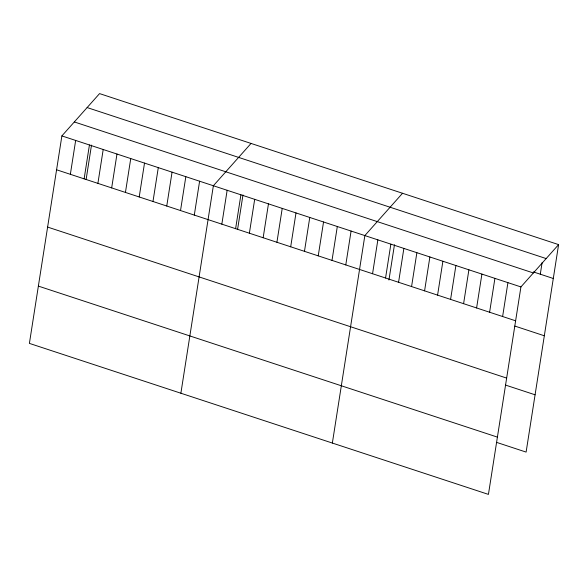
<?xml version="1.0" encoding="UTF-8"?>
<svg xmlns="http://www.w3.org/2000/svg" width="588" height="588" viewBox="0 0 588 588"><rect width="100%" height="100%" fill="white"/><g stroke="black" fill="none" stroke-linecap="round" stroke-linejoin="round"><path stroke-width="0.88" d="M61.887 135.909L29.4 343.392L488.437 494.398L520.924 286.922L558.6 244.608L99.563 93.602L61.887 135.909L520.924 286.922M70.354 174.32L75.661 140.444M84.128 178.848L89.435 144.971M86.12 179.48L91.5 145.104M97.902 183.375L103.201 149.499M111.669 187.91L116.975 154.034M125.442 192.438L130.749 158.562M139.209 196.973L144.516 163.096M152.983 201.5L158.29 167.624M166.757 206.028L172.056 172.152M180.523 210.563L185.83 176.687M194.297 215.09L199.604 181.214M180.883 393.225L213.37 185.742L251.047 143.435M221.838 224.153L227.144 190.277M235.612 228.681L240.911 194.804M237.596 229.313L242.984 194.937M249.378 233.208L254.685 199.332M263.152 237.743L268.459 203.867M276.919 242.271L282.225 208.395M290.692 246.806L295.999 212.929M304.466 251.333L309.766 217.457M318.233 255.861L323.54 221.985M332.007 260.396L337.314 226.52M345.781 264.923L351.08 231.047M332.36 443.058L364.854 235.575L402.53 193.268M372.557 273.736L377.856 239.853M385.559 278.014L390.866 244.138M388.94 280.02L394.46 244.77M398.568 282.291L403.868 248.415M411.571 286.569L416.877 252.693M424.58 290.847L429.879 256.971M437.582 295.125L442.889 261.248M450.592 299.402L455.898 265.526M463.594 303.68L468.901 269.804M476.603 307.958L481.91 274.082M489.606 312.243L494.912 278.367M502.615 316.52L507.922 282.644M540.291 274.206L542.107 262.615M558.6 244.608L526.113 452.091L496.632 442.389M87.134 107.56L546.164 258.573M533.353 271.921L553.293 278.484M74.323 121.951L533.36 272.957M56.588 169.785L515.617 320.798M514.845 326.075L544.326 335.777M47.613 227.078L506.65 378.084M505.599 385.103L535.08 394.798M38.374 286.106L497.404 437.112"/></g></svg>
